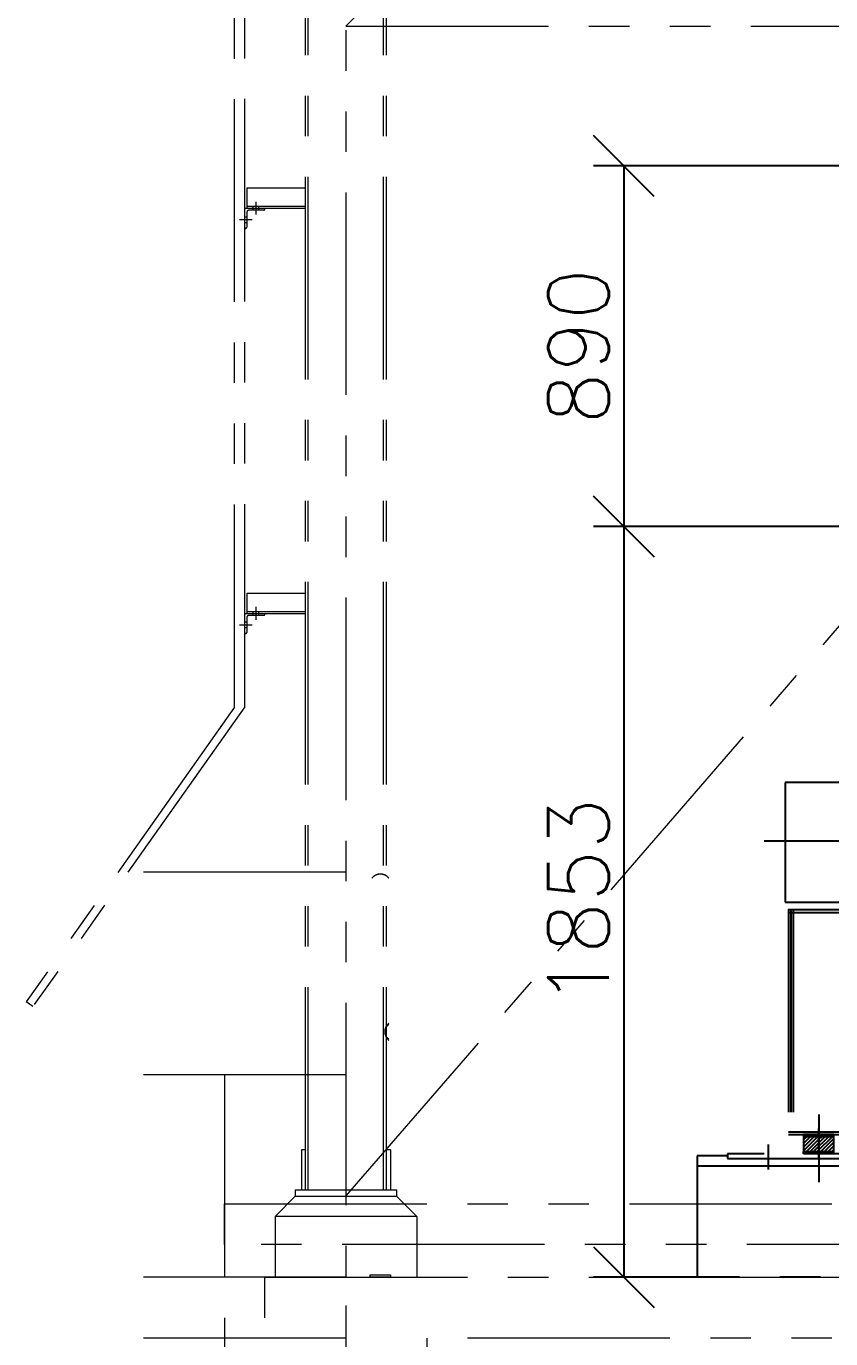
# Model space of a CAD drawing. Header units: inches. Extents: x 0 to 157513, y -28488 to 35640.
# Drawn here: x 30139 to 32126, y 22242 to 25481 of the extents above; entities that cross this region are included whole.
import ezdxf

# ---------------------------------------------------------------- set-up
doc = ezdxf.new("R2010")
doc.units = ezdxf.units.IN
doc.header["$LTSCALE"] = 400
doc.header["$MEASUREMENT"] = 0
doc.linetypes.add('CENTER', pattern=[2, 1.25, -0.25, 0.25, -0.25])
doc.linetypes.add('PHANTOM', pattern=[2.5, 1.25, -0.25, 0.25, -0.25, 0.25, -0.25])
doc.layers.add('BF', color=8, linetype='PHANTOM')
doc.layers.add('cen', color=1, linetype='CENTER')
doc.layers.add('BF STR', color=8, linetype='PHANTOM', lineweight=5)
doc.styles.add('ROMANS', font='romans')
doc.dimstyles.new('SAM2 60 SC', dxfattribs={"dimscale": 60, "dimtxt": 2.5, "dimasz": 2.5, "dimexe": 1.25, "dimexo": 0.625, "dimtad": 1, "dimtoh": 1, "dimdec": 0, "dimdsep": 46, "dimtxsty": 'ROMANS', "dimblk": 'OBLIQUE', "dimcen": 2.5, "dimclrd": 1, "dimclre": 1, "dimclrt": 256, "dimadec": 0, "dimazin": 2, "dimtfac": 1, "dimtdec": 0, "dimtofl": 0, "dimtmove": 0, "dimatfit": 3, "dimfxl": 1, "dimtolj": 1, "dimtzin": 0, "dimarcsym": 1})

# ---------------------------------------------------------------- blocks, each defined once
blk = doc.blocks.new('611bf4 strgaele')
at = {"layer": 'BF STR'}
for p, q in [((-272674.8, 37805.5), (-272674.8, 45093.8, 139.3)), ((-272649.8, 37806.2), (-272649.8, 45093.8, 139.3)), ((-272499.8, 36614.1), (-272499.8, 45065.7, 139.3)), ((-272492.8, 36614.1), (-272492.8, 45065.7, 139.3)), ((-272399.8, 45075.7, 139.3), (-272399.8, 36398.2)), ((-272306.8, 36614.1), (-272306.8, 45065.7, 139.3)), ((-272299.8, 36614.1), (-272299.8, 45065.7, 139.3)), ((-272399.8, 39485.7), (-269899.8, 41985.7)), ((-272399.8, 39485.7), (-267399.8, 39485.7)), ((-272399.8, 36598.1), (-269899.8, 39485.7)), ((-272644.8, 39086.7), (-272499.8, 39086.7)), ((-272644.8, 39086.7), (-272644.8, 39036.7)), ((-272644.8, 39086.7), (-272499.8, 39086.7)), ((-272644.8, 39086.7), (-272644.8, 39036.7)), ((-272649.8, 39036.7), (-272599.8, 39036.7)), ((-272649.8, 38986.7), (-272649.8, 39036.7)), ((-272649.8, 39036.7), (-272599.8, 39036.7)), ((-272649.8, 38986.7), (-272649.8, 39036.7)), ((-272644.8, 39041.7), (-272499.8, 39041.7)), ((-272644.8, 39041.7), (-272499.8, 39041.7)), ((-272644.8, 39036.7), (-272499.8, 39036.7)), ((-272644.8, 39036.7), (-272499.8, 39036.7)), ((-272628.8, 39031.7), (-272628.8, 39041.7)), ((-272628.8, 39031.7), (-272628.8, 39041.7)), ((-272621.8, 39020.7), (-272621.8, 39052.6)), ((-272621.8, 39020.7), (-272621.8, 39052.6)), ((-272614.8, 39031.7), (-272614.8, 39041.7)), ((-272614.8, 39031.7), (-272614.8, 39041.7)), ((-272599.8, 39036.7), (-272599.8, 39034.7)), ((-272599.8, 39036.7), (-272599.8, 39034.7)), ((-272662.7, 39008.7), (-272631.6, 39008.7)), ((-272662.7, 39008.7), (-272631.6, 39008.7)), ((-272649.8, 39015.7), (-272644.8, 39015.7)), ((-272649.8, 39015.7), (-272644.8, 39015.7)), ((-272649.8, 39001.7), (-272644.8, 39001.7)), ((-272649.8, 39001.7), (-272644.8, 39001.7)), ((-272644.8, 39025.7), (-272644.8, 38989.7)), ((-272644.8, 39025.7), (-272644.8, 38989.7)), ((-272602.8, 39031.7), (-272638.8, 39031.7)), ((-272602.8, 39031.7), (-272638.8, 39031.7)), ((-272647.8, 38986.7), (-272649.8, 38986.7)), ((-272647.8, 38986.7), (-272649.8, 38986.7)), ((-272644.8, 38086.7), (-272499.8, 38086.7)), ((-272644.8, 38086.7), (-272644.8, 38036.7)), ((-272644.8, 38086.7), (-272499.8, 38086.7)), ((-272644.8, 38086.7), (-272644.8, 38036.7)), ((-272649.8, 38036.7), (-272599.8, 38036.7)), ((-272649.8, 37986.7), (-272649.8, 38036.7)), ((-272649.8, 38036.7), (-272599.8, 38036.7)), ((-272649.8, 37986.7), (-272649.8, 38036.7)), ((-272644.8, 38041.7), (-272499.8, 38041.7)), ((-272644.8, 38041.7), (-272499.8, 38041.7)), ((-272644.8, 38036.7), (-272499.8, 38036.7)), ((-272644.8, 38036.7), (-272499.8, 38036.7)), ((-272602.8, 38031.7), (-272638.8, 38031.7)), ((-272602.8, 38031.7), (-272638.8, 38031.7)), ((-272628.8, 38031.7), (-272628.8, 38041.7)), ((-272628.8, 38031.7), (-272628.8, 38041.7)), ((-272621.8, 38020.7), (-272621.8, 38052.6)), ((-272621.8, 38020.7), (-272621.8, 38052.6)), ((-272614.8, 38031.7), (-272614.8, 38041.7)), ((-272614.8, 38031.7), (-272614.8, 38041.7)), ((-272599.8, 38036.7), (-272599.8, 38034.7)), ((-272599.8, 38036.7), (-272599.8, 38034.7)), ((-272662.7, 38008.7), (-272631.6, 38008.7)), ((-272662.7, 38008.7), (-272631.6, 38008.7)), ((-272649.8, 38015.7), (-272644.8, 38015.7)), ((-272649.8, 38015.7), (-272644.8, 38015.7)), ((-272649.8, 38001.7), (-272644.8, 38001.7)), ((-272649.8, 38001.7), (-272644.8, 38001.7)), ((-272644.8, 38025.7), (-272644.8, 37989.7)), ((-272644.8, 38025.7), (-272644.8, 37989.7)), ((-272647.8, 37986.7), (-272649.8, 37986.7)), ((-272647.8, 37986.7), (-272649.8, 37986.7)), ((-272674.8, 37805.5), (-273189.2, 37077.8)), ((-272649.8, 37806.2), (-273172.9, 37066.3)), ((-272399.8, 37398.1), (-272999.8, 37398.1)), ((-273172.9, 37066.3), (-273189.2, 37077.8)), ((-272399.8, 36898.1), (-272999.8, 36898.1)), ((-272699.8, 36898.1, -169.4), (-272699.8, 29112.5, -169.4)), ((-272509.8, 36712.9), (-272509.8, 36614.1)), ((-272499.8, 36712.9), (-272509.8, 36712.9)), ((-272289.8, 36712.9), (-272299.8, 36712.9)), ((-272289.8, 36712.9), (-272289.8, 36614.1)), ((-272524.8, 36614.1), (-272274.8, 36614.1)), ((-272524.8, 36614.1), (-272524.8, 36598.1)), ((-272274.8, 36614.1), (-272274.8, 36598.1)), ((-272699.8, 36479.2, 0.1), (-272699.8, 36579.1, 0.1)), ((-272699.8, 36579.1, 0.1), (-269909.5, 36579.1, 0.1)), ((-272524.8, 36598.1), (-272574.8, 36548.1)), ((-272524.8, 36598.1), (-272274.8, 36598.1)), ((-272274.8, 36598.1), (-272224.8, 36548.1)), ((-272224.8, 36548.1), (-272574.8, 36548.1)), ((-272574.8, 36548.1), (-272574.8, 36398.1)), ((-272224.8, 36548.1), (-272224.8, 36398.1)), ((-269909.5, 36479.2, 0.1), (-272699.8, 36479.2, 0.1)), ((-272399.8, 36398.1), (-272999.8, 36398.1)), ((-272599.8, 36398.1), (-267199.8, 36398.1)), ((-272599.8, 35698.1), (-272599.8, 36398.1)), ((-272574.8, 36398.1), (-272224.8, 36398.1)), ((-272339.8, 36398.1, 0), (-272339.8, 36404.1, 0)), ((-272339.8, 36404.1, 0), (-272289.8, 36404.1, 0)), ((-272289.8, 36398.1, 0), (-272339.8, 36398.1, 0)), ((-272289.8, 36404.1, 0), (-272289.8, 36398.1, 0)), ((-272399.8, 36328.1), (-272399.8, 29112.5)), ((-272399.8, 36248.1), (-272999.8, 36248.1)), ((-272199.8, 36248.1), (-272199.8, 35698.1)), ((-267599.8, 36248.1, -1749.7), (-272199.8, 36248.1, -1749.7))]:
    blk.add_line(p, q, dxfattribs=at)
for centre, radius, start, end in [((-272602.8, 39034.7), 3, 270, 0), ((-272602.8, 39034.7), 3, 270, 0), ((-272638.8, 39025.7), 6, 90, 180), ((-272638.8, 39025.7), 6, 90, 180), ((-272647.8, 38989.7), 3, 270, 0), ((-272647.8, 38989.7), 3, 270, 0), ((-272638.8, 38025.7), 6, 90, 180), ((-272638.8, 38025.7), 6, 90, 180), ((-272602.8, 38034.7), 3, 270, 0), ((-272602.8, 38034.7), 3, 270, 0), ((-272647.8, 37989.7), 3, 270, 0), ((-272647.8, 37989.7), 3, 270, 0), ((-272314.8, 37366.2, 0), 27, 38.9924, 141.0112), ((-272314.8, 37366.1, 0), 27, 38.9924, 141.0112), ((-272276.8, 37004.2, 0), 27.1, 129.0728, 230.9261), ((-272283.6, 37004.2, 0), 20.3, 120.5108, 239.4903)]:
    blk.add_arc(centre, radius, start, end, dxfattribs=at)
blk = doc.blocks.new('611fn3eleupd')
at = {"layer": 'BF'}
h = blk.add_hatch(dxfattribs=at)
h.set_pattern_fill('ANSI31', color=256, scale=10)
h.set_pattern_definition([(45, (1833515.0551, -541422.3113), (-0.88388348, 0.88388348), [])])
h.paths.add_polyline_path([(1848720.4, -537725), (1848688.9, -537725), (1848688.9, -537730), (1848720.4, -537730)])
h.paths.add_polyline_path([(1848676.9, -537725), (1848645.4, -537725), (1848645.4, -537730), (1848676.9, -537730)])
h.paths.add_polyline_path([(1848672.9, -537767.5), (1848645.4, -537767.5), (1848645.4, -537772.5), (1848672.9, -537772.5)])
h.paths.add_polyline_path([(1848720.4, -537767.5), (1848692.9, -537767.5), (1848692.9, -537772.5), (1848720.4, -537772.5)])
h = blk.add_hatch(dxfattribs=at)
h.set_pattern_fill('ANSI31', color=256, scale=2, angle=270)
h.set_pattern_definition([(315, (1848645.4165, -537774.501), (4.49013, 4.49013), [])])
h.paths.add_polyline_path([(1848720.4, -537730), (1848690.4, -537730), (1848690.4, -537731.5), (1848682.9, -537731.5), (1848682.9, -537767.5), (1848720.4, -537767.5)])
h.paths.add_polyline_path([(1848682.9, -537731.5), (1848675.4, -537731.5), (1848675.4, -537730), (1848645.4, -537730), (1848645.4, -537767.5), (1848682.9, -537767.5)])
for p, q in [((1848280.1, -536856.8), (1848765.4, -536856.8)), ((1848765.4, -536856.8), (1848765.4, -537151.4)), ((1848817.9, -537000), (1846437.3, -537000)), ((1848765.4, -537151.4), (1848623.3, -537151.4)), ((1848758.4, -537170), (1847507.9, -537170)), ((1848758.4, -537177), (1847507.9, -537177)), ((1848745.9, -537170), (1848745.9, -537719)), ((1848751.9, -537170), (1848751.9, -537719)), ((1848757.9, -537170), (1848757.9, -537725)), ((1848682.9, -537675.8), (1848682.9, -537842.6)), ((1848757.9, -537719), (1847192.9, -537719)), ((1848682.9, -537785), (1848682.9, -537710.6)), ((1848757.9, -537725), (1847192.9, -537725)), ((1848720.4, -537730), (1848645.4, -537730)), ((1848675.4, -537731.5), (1848675.4, -537730)), ((1848690.4, -537731.5), (1848675.4, -537731.5)), ((1848676.9, -537730), (1848676.9, -537725)), ((1848688.9, -537730), (1848688.9, -537725)), ((1848690.4, -537731.5), (1848690.4, -537730)), ((1848807.9, -537749.5), (1848807.9, -537811.7)), ((1847017.9, -537772.5), (1848907.9, -537772.5)), ((1848907.9, -537784.5), (1847017.9, -537784.5)), ((1848672.9, -537772.5), (1848672.9, -537767.5)), ((1848692.9, -537772.5), (1848692.9, -537767.5)), ((1848907.9, -537772.5), (1848907.9, -537784.5)), ((1848907.9, -537777.5), (1848982.9, -537777.5)), ((1848982.9, -537777.5), (1848982.9, -538077.5)), ((1848982.9, -537802.5), (1846942.9, -537802.5)), ((1846878.8, -538077.5), (1849026.2, -538077.5))]:
    blk.add_line(p, q, dxfattribs=at)
for points in [[(1848645.4, -537772.5), (1848645.4, -537725), (1848720.4, -537725), (1848720.4, -537767.5)], [(1848645.4, -537772.5), (1848720.4, -537772.5), (1848720.4, -537767.5), (1848645.4, -537767.5)]]:
    blk.add_lwpolyline(points, dxfattribs=at)
blk = doc.blocks.new('_OBLIQUE')
at = {"color": 0, "linetype": 'ByBlock'}
blk.add_line((-0.5, -0.5), (0.5, 0.5), dxfattribs=at)
blk = doc.blocks.new('*D357')
at = {"color": 1, "lineweight": -2}
for p, q in [((33061.4, 25136.6), (31540.4, 25136.6)), ((31615.4, 25136.6), (31615.4, 24246.6)), ((33191.9, 24246.6), (31540.4, 24246.6))]:
    blk.add_line(p, q, dxfattribs=at)
at = {"layer": 'Defpoints', "color": 0}
for p in [(33098.9, 25136.6, 375.3), (31615.4, 24246.6), (33229.4, 24246.6, 385.1)]:
    blk.add_point(p, dxfattribs=at)
at = {"color": 1, "lineweight": -2, "xscale": 150, "yscale": 150, "zscale": 150}
for p, rotation in [((31615.4, 25136.6), 90), ((31615.4, 24246.6), 270)]:
    blk.add_blockref('_OBLIQUE', p, dxfattribs=dict(at, rotation=rotation))
at = {"insert": (31502.9, 24691.6), "char_height": 150, "attachment_point": 5, "rotation": 90, "style": 'ROMANS'}
blk.add_mtext('\\A1;890', dxfattribs=at)
blk = doc.blocks.new('*D358')
at = {"color": 1, "lineweight": -2}
for p, q in [((33154.4, 24246.6), (31540.4, 24246.6)), ((31615.4, 24246.6), (31615.4, 22393.9)), ((31758.9, 22393.9), (31540.4, 22393.9))]:
    blk.add_line(p, q, dxfattribs=at)
at = {"layer": 'Defpoints', "color": 0}
for p in [(33191.9, 24246.6), (31615.4, 22393.9), (31796.4, 22393.9, 385.1)]:
    blk.add_point(p, dxfattribs=at)
at = {"color": 1, "lineweight": -2, "xscale": 150, "yscale": 150, "zscale": 150}
for p, rotation in [((31615.4, 24246.6), 90), ((31615.4, 22393.9), 270)]:
    blk.add_blockref('_OBLIQUE', p, dxfattribs=dict(at, rotation=rotation))
at = {"insert": (31502.9, 23320.3), "char_height": 150, "attachment_point": 5, "rotation": 90, "style": 'ROMANS'}
blk.add_mtext('\\A1;1853', dxfattribs=at)

msp = doc.modelspace()

# ---------------------------------------------------------------- block references
at = {"xscale": -1}
msp.add_blockref('611fn3eleupd', (1880779.3, 560471.4, 385.1), dxfattribs=at)
at = {"layer": 'cen', "ltscale": 0.5}
msp.add_blockref('611bf4 strgaele', (303328.7, -14004.3, 169.4), dxfattribs=at)

# ---------------------------------------------------------------- dimensions: what is measured, and where the dimension line sits
for base, p1, p2, picture, middle in [((31615.4, 24246.6), (33098.9, 25136.6, 375.3), (33229.4, 24246.6, 385.1), '*D357', (31502.9, 24691.6)), ((31615.4, 22393.9), (33191.9, 24246.6), (31796.4, 22393.9, 385.1), '*D358', (31502.9, 23320.3))]:
    dim = msp.add_linear_dim(base=base, p1=p1, p2=p2, angle=90, dimstyle='SAM2 60 SC', override={"dimtoh": 0})
    dim.commit()
    dim.dimension.update_dxf_attribs({"geometry": picture, "text_midpoint": middle})

doc.saveas('drawing.dxf')
